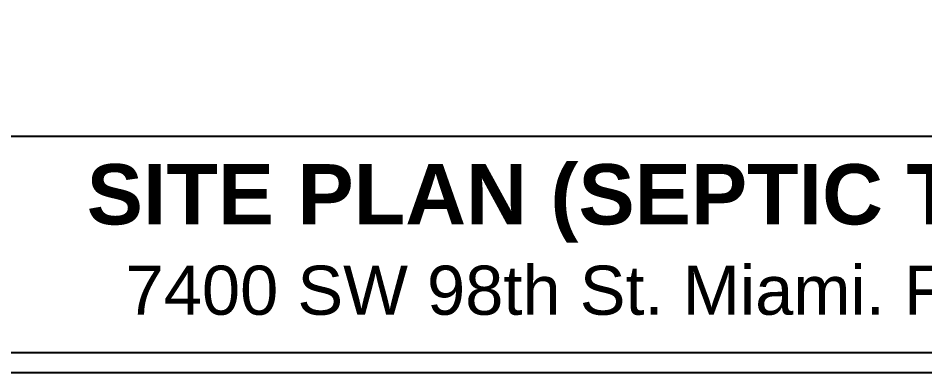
# Model space of a CAD drawing. Header units: inches. Extents: x 437 to 8681, y 26 to 3302.
# Drawn here: x 1260 to 1949, y 26 to 296 of the extents above; entities that cross this region are included whole.
import ezdxf

# ---------------------------------------------------------------- set-up
doc = ezdxf.new("R2010")
doc.units = ezdxf.units.IN
doc.header["$MEASUREMENT"] = 0
doc.layers.add('TEXT', color=7, linetype='Continuous')
doc.styles.get("Standard").update_dxf_attribs({"font": 'arial.ttf'})

msp = doc.modelspace()

# ---------------------------------------------------------------- linework, layer by layer
for points in [[(436.7063, 3302.11012), (3992.8861, 3302.11012), (3992.8861, 26.02199), (436.7063, 26.02199)], [(3971.58533, 41.48839), (3971.58533, 3286.64372), (458.00708, 3286.64372), (458.00708, 41.48839)]]:
    msp.add_lwpolyline(points, close=True)
at = {"layer": 'TEXT'}
msp.add_lwpolyline([(1116.54648, 205.76753), (1116.54648, 41.48839), (2344.01238, 41.48839), (2344.01238, 205.76753)], close=True, dxfattribs=at)

# ---------------------------------------------------------------- texts
at = {"layer": 'TEXT', "color": 40, "true_color": 0xf8d731, "attachment_point": 1}
for s, width, gutter_width, insert, char_height in [('\\pxqc;{\\fArial|b1|i0|c0|p34;\\C256;SITE PLAN (SEPTIC TANK)}', 894.8749466, 229.18512, (1275.98625, 184.68703), 45.8370239), ('{\\C256;7400 SW 98th St. Miami. Florida }', 1097.9352811, 186.63512, (1342.08853, 107.52968), 37.3270247)]:
    msp.add_mtext_dynamic_manual_height_columns(s, width=width, gutter_width=gutter_width, heights=[0], dxfattribs=dict(at, insert=insert, char_height=char_height))

doc.saveas('drawing.dxf')
